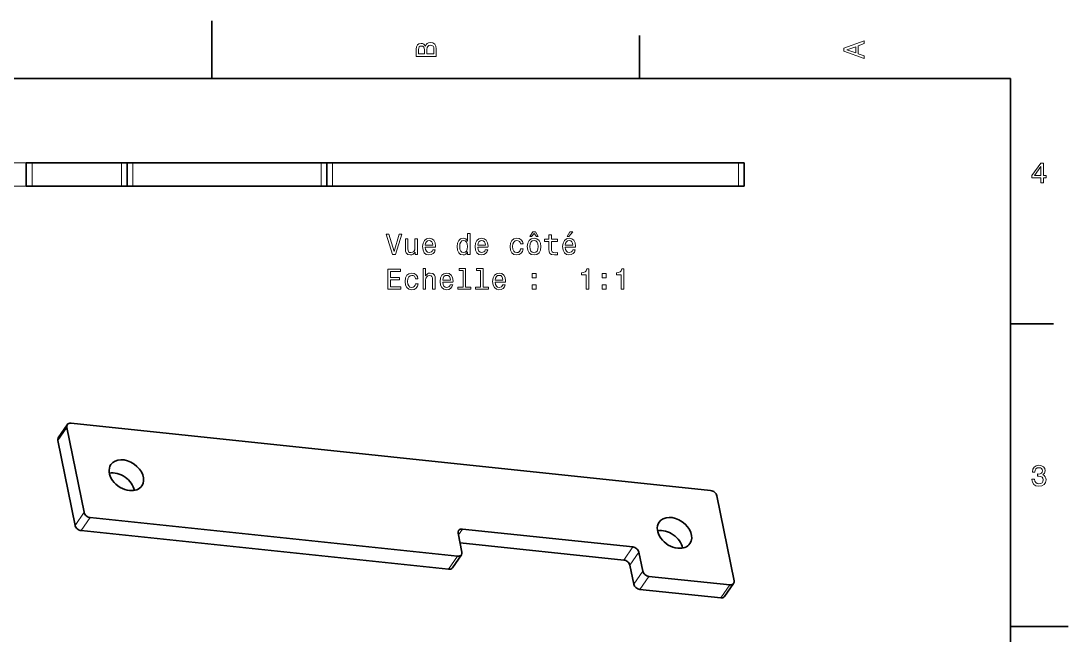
# Model space of a CAD drawing. Extents: x 0 to 297, y 0 to 210.
# Drawn here: x 115.4 to 297, y 103.5 to 210 of the extents above; entities that cross this region are included whole.
import ezdxf

# ---------------------------------------------------------------- set-up
doc = ezdxf.new("R2010")
doc.units = 0

msp = doc.modelspace()

# ---------------------------------------------------------------- linework, layer by layer
at = {"color": 7, "lineweight": 35, "ltscale": 0.25}
for p, q in [((148.5, 200), (148.5, 210)), ((287, 105), (297, 105))]:
    msp.add_line(p, q, dxfattribs=at)
at = {"color": 7, "lineweight": 35, "ltscale": 0.1875}
for p, q in [((222.699997, 200), (222.699997, 207.5)), ((287, 157.5), (294.5, 157.5))]:
    msp.add_line(p, q, dxfattribs=at)
at = {"color": 7, "lineweight": 35}
for p, q in [((287, 200), (10, 200)), ((287, 10), (287, 200)), ((134.817474, 185.374619), (167.458481, 185.374619)), ((239.831482, 185.374619), (169.458481, 185.374619)), ((134.817474, 181.374619), (167.458481, 181.374619)), ((239.831482, 181.374619), (169.458481, 181.374619)), ((235.016632, 128.573318), (124.096725, 140.237869)), ((127.411469, 123.881912), (191.132004, 117.180931)), ((221.503922, 118.789169), (191.948517, 121.897278)), ((125.84861, 121.611618), (189.569153, 114.910637)), ((219.941071, 116.518883), (191.547211, 119.504837))]:
    msp.add_line(p, q, dxfattribs=at)
at = {"color": 7, "lineweight": 13}
for p, q in [((132.817474, 185.374619), (101.189659, 185.374619)), ((132.817474, 181.374619), (101.189659, 181.374619))]:
    msp.add_line(p, q, dxfattribs=at)
at = {"color": 7, "lineweight": 35, "ltscale": 0.1}
for p, q in [((116.331482, 185.374619), (116.331482, 181.374619)), ((133.817474, 185.374619), (133.817474, 181.374619)), ((168.458481, 181.374619), (168.458481, 185.374619)), ((240.831482, 185.374619), (240.831482, 181.374619))]:
    msp.add_line(p, q, dxfattribs=at)
at = {"color": 7, "lineweight": 35, "ltscale": 0.025}
for p, q in [((116.331482, 185.374619), (117.331482, 185.374619)), ((132.817474, 185.374619), (133.817474, 185.374619)), ((133.817474, 185.374619), (134.817474, 185.374619)), ((167.458481, 185.374619), (168.458481, 185.374619)), ((168.458481, 185.374619), (169.458481, 185.374619)), ((239.831482, 185.374619), (240.831482, 185.374619)), ((116.331482, 181.374619), (117.331482, 181.374619)), ((132.817474, 181.374619), (133.817474, 181.374619)), ((133.817474, 181.374619), (134.817474, 181.374619)), ((167.458481, 181.374619), (168.458481, 181.374619)), ((168.458481, 181.374619), (169.458481, 181.374619)), ((239.831482, 181.374619), (240.831482, 181.374619))]:
    msp.add_line(p, q, dxfattribs=at)
at = {"color": 7, "lineweight": 13, "ltscale": 0.1}
for p, q in [((117.331482, 185.374619), (117.331482, 181.374619)), ((132.817474, 185.374619), (132.817474, 181.374619)), ((134.817474, 181.374619), (134.817474, 185.374619)), ((167.458481, 181.374619), (167.458481, 185.374619)), ((169.458481, 181.374619), (169.458481, 185.374619)), ((239.831482, 185.374619), (239.831482, 181.374619))]:
    msp.add_line(p, q, dxfattribs=at)
at = {"color": 7, "lineweight": 35, "ltscale": 0.38715}
for p, q in [((132.817474, 185.374619), (117.331482, 185.374619)), ((132.817474, 181.374619), (117.331482, 181.374619))]:
    msp.add_line(p, q, dxfattribs=at)
at = {"color": 7, "lineweight": 35, "ltscale": 0.068906}
for p, q in [((121.875908, 137.716812), (123.438766, 139.987106)), ((191.789978, 117.431702), (190.227112, 115.161407)), ((237.426468, 110.19783), (238.989334, 112.468117))]:
    msp.add_line(p, q, dxfattribs=at)
at = {"color": 7, "lineweight": 13, "ltscale": 0.068906}
for p, q in [((121.794136, 137.244995), (123.356995, 139.515289)), ((124.777405, 122.524635), (126.340263, 124.79493)), ((125.84861, 121.611618), (127.411469, 123.881912)), ((222.575134, 117.876152), (221.012268, 115.605858)), ((221.675217, 112.334671), (223.238083, 114.604958)), ((236.768509, 109.94706), (238.331375, 112.217346))]:
    msp.add_line(p, q, dxfattribs=at)
at = {"color": 7, "lineweight": 35, "ltscale": 0.37549}
for p, q in [((123.356995, 139.515289), (126.340263, 124.79493)), ((121.794136, 137.244995), (124.777405, 122.524635))]:
    msp.add_line(p, q, dxfattribs=at)
at = {"color": 7, "lineweight": 35, "ltscale": 0.375491}
msp.add_line((239.071106, 112.939926), (236.08783, 127.660294), dxfattribs=at)
at = {"color": 7, "lineweight": 13, "ltscale": 0.030184}
msp.add_line((191.948517, 121.897278), (191.263901, 120.902763), dxfattribs=at)
at = {"color": 7, "lineweight": 35, "ltscale": 0.083442}
for p, q in [((191.871735, 117.903503), (191.208801, 121.174698)), ((222.575134, 117.876152), (223.238083, 114.604958)), ((221.675217, 112.334671), (221.012268, 115.605858))]:
    msp.add_line(p, q, dxfattribs=at)
at = {"color": 7, "lineweight": 13, "ltscale": 0.068905}
for p, q in [((221.503922, 118.789169), (219.941071, 116.518883)), ((191.132004, 117.180931), (189.569153, 114.910637)), ((222.746429, 111.421646), (224.30928, 113.69194))]:
    msp.add_line(p, q, dxfattribs=at)
at = {"color": 7, "lineweight": 35, "ltscale": 0.352485}
for p, q in [((224.30928, 113.69194), (238.331375, 112.217346)), ((222.746429, 111.421646), (236.768509, 109.94706))]:
    msp.add_line(p, q, dxfattribs=at)
at = {"color": 7, "lineweight": 13}
for points in [[(185.542007, 205.630417), (185.249496, 205.983429), (185.052811, 206.074219), (184.81073, 206.104477), (184.432495, 206.03891), (184.160156, 205.842224), (183.993729, 205.524506), (183.933212, 205.080704), (183.933212, 203.835022), (187.433212, 203.835022), (187.433212, 205.151306), (187.36261, 205.620331), (187.155838, 205.968307), (186.828018, 206.185165), (186.384216, 206.260818), (186.08667, 206.215424), (185.839554, 206.094391), (185.65799, 205.897705)], [(185.385666, 204.984879), (185.385666, 204.298996), (184.351807, 204.298996), (184.351807, 205.025223), (184.382065, 205.297562), (184.472839, 205.489197), (184.629181, 205.605194), (184.86116, 205.645538), (185.093155, 205.600143), (185.254532, 205.479111), (185.355408, 205.272339)], [(187.014618, 205.095825), (187.014618, 204.298996), (185.809296, 204.298996), (185.809296, 205.050446), (185.844589, 205.368164), (185.9505, 205.595108), (186.132065, 205.731277), (186.394302, 205.776657), (186.671692, 205.731277), (186.863327, 205.605194), (186.979324, 205.393372)], [(261.633209, 203.466858), (261.633209, 203.930847), (260.604401, 204.298996), (260.604401, 205.695969), (261.633209, 206.064133), (261.633209, 206.538193), (258.128174, 205.257217), (258.128174, 204.742798)], [(260.17572, 204.460388), (258.632477, 205), (260.17572, 205.539627)], [(292.277374, 181.916794), (292.731262, 181.916794), (292.731262, 182.784225), (293.23056, 182.784225), (293.23056, 183.187683), (292.731262, 183.187683), (292.731262, 185.341141), (292.272339, 185.341141), (290.739197, 183.228027), (290.739197, 182.784225), (292.277374, 182.784225)], [(291.162842, 183.187683), (292.277374, 184.756134), (292.277374, 183.187683)], [(180.97702, 173.023041), (180.099487, 170.04248), (179.196762, 173.023041), (178.717651, 173.023041), (179.847336, 169.51799), (180.351654, 169.51799), (181.456116, 173.023041)], [(192.863907, 169.936584), (192.863907, 169.51799), (193.307709, 169.51799), (193.307709, 173.139023), (192.868942, 173.139023), (192.868942, 171.812653), (192.531052, 172.195938), (192.32428, 172.286728), (192.08725, 172.322021), (191.658569, 172.221161), (191.325714, 171.938736), (191.108856, 171.484848), (191.033218, 170.874619), (191.108856, 170.264389), (191.325714, 169.80545), (191.658569, 169.51799), (192.08725, 169.422165), (192.32428, 169.457474), (192.536087, 169.548248)], [(203.666504, 172.59436), (203.96405, 172.59436), (204.392715, 173.15416), (204.816345, 172.59436), (205.113907, 172.59436), (204.634796, 173.451706), (204.15065, 173.451706)], [(206.974854, 171.757187), (206.974854, 170.400558), (207.005112, 169.961792), (207.146332, 169.659195), (207.428741, 169.482681), (207.907852, 169.422165), (208.432343, 169.447388), (208.432343, 169.830673), (208.049057, 169.800415), (207.70108, 169.840759), (207.514481, 169.966843), (207.433792, 170.17865), (207.418655, 170.476196), (207.418655, 171.757187), (208.432343, 171.757187), (208.432343, 172.135422), (207.418655, 172.135422), (207.418655, 172.927216), (206.974854, 172.927216), (206.974854, 172.135422), (206.208282, 172.135422), (206.208282, 171.757187)], [(210.11174, 172.59436), (210.409286, 172.59436), (211.110291, 173.451706), (210.616058, 173.451706)], [(184.179459, 172.226196), (183.735657, 172.226196), (183.735657, 170.662796), (183.685226, 170.299698), (183.538971, 170.037445), (183.312027, 169.876053), (183.014481, 169.825623), (182.777451, 169.865967), (182.626144, 169.987015), (182.540421, 170.193787), (182.520248, 170.486282), (182.520248, 172.226196), (182.076447, 172.226196), (182.076447, 170.445938), (182.091568, 170.087875), (182.187393, 169.790329), (182.479904, 169.51799), (182.948914, 169.422165), (183.20108, 169.457474), (183.417938, 169.548248), (183.604538, 169.70459), (183.755829, 169.931534), (183.755829, 169.51799), (184.179459, 169.51799)], [(185.515915, 170.7435), (187.291138, 170.7435), (187.296173, 170.950272), (187.215485, 171.530243), (186.993591, 171.963959), (186.640564, 172.226196), (186.171539, 172.322021), (185.712601, 172.221161), (185.359573, 171.938736), (185.132629, 171.479813), (185.051941, 170.874619), (185.127594, 170.254303), (185.354538, 169.800415), (185.702515, 169.51799), (186.156403, 169.422165), (186.549774, 169.487732), (186.872543, 169.659195), (187.109573, 169.931534), (187.245743, 170.294647), (186.806992, 170.294647), (186.716202, 170.092911), (186.585083, 169.94162), (186.211884, 169.820587), (185.924423, 169.876053), (185.707565, 170.052567), (185.566345, 170.340042), (185.515915, 170.728363)], [(185.515915, 171.116699), (185.571396, 171.464676), (185.707565, 171.721878), (185.914337, 171.87822), (186.186676, 171.933701), (186.453964, 171.87822), (186.660736, 171.721878), (186.786819, 171.464676), (186.832199, 171.116699)], [(192.162888, 171.923615), (192.455399, 171.852997), (192.677307, 171.656311), (192.808426, 171.328506), (192.858856, 170.874619), (192.808426, 170.41568), (192.677307, 170.087875), (192.455399, 169.886139), (192.162888, 169.820587), (191.885513, 169.886139), (191.673706, 170.087875), (191.532486, 170.420731), (191.487106, 170.874619), (191.532486, 171.323471), (191.673706, 171.651276), (191.885513, 171.852997)], [(194.623993, 170.7435), (196.3992, 170.7435), (196.404251, 170.950272), (196.323563, 171.530243), (196.101654, 171.963959), (195.748627, 172.226196), (195.279602, 172.322021), (194.820679, 172.221161), (194.467651, 171.938736), (194.240707, 171.479813), (194.160019, 170.874619), (194.235657, 170.254303), (194.462601, 169.800415), (194.810593, 169.51799), (195.264481, 169.422165), (195.657852, 169.487732), (195.980621, 169.659195), (196.217651, 169.931534), (196.353821, 170.294647), (195.915054, 170.294647), (195.82428, 170.092911), (195.693146, 169.94162), (195.319962, 169.820587), (195.032486, 169.876053), (194.815628, 170.052567), (194.674423, 170.340042), (194.623993, 170.728363)], [(194.623993, 171.116699), (194.679459, 171.464676), (194.815628, 171.721878), (195.0224, 171.87822), (195.294739, 171.933701), (195.562027, 171.87822), (195.768799, 171.721878), (195.894882, 171.464676), (195.940277, 171.116699)], [(202.032486, 171.328506), (202.471252, 171.328506), (202.380478, 171.731964), (202.16362, 172.049698), (201.825714, 172.246384), (201.386963, 172.322021), (200.902802, 172.221161), (200.534653, 171.938736), (200.302673, 171.479813), (200.22197, 170.864532), (200.297623, 170.254303), (200.524567, 169.800415), (200.882629, 169.51799), (201.371826, 169.422165), (201.805542, 169.497818), (202.143448, 169.709625), (202.375427, 170.04248), (202.476288, 170.486282), (202.052673, 170.486282), (201.97702, 170.203873), (201.8358, 169.99205), (201.634079, 169.860931), (201.386963, 169.820587), (201.079315, 169.886139), (200.857422, 170.087875), (200.721252, 170.41568), (200.675858, 170.879669), (200.721252, 171.333557), (200.862457, 171.661362), (201.089417, 171.863098), (201.386963, 171.933701), (201.6492, 171.888306), (201.845886, 171.772308), (201.97702, 171.580673)], [(203.212601, 170.869568), (203.293304, 170.254303), (203.525284, 169.800415), (203.893448, 169.51799), (204.38768, 169.422165), (204.876877, 169.51799), (205.245026, 169.795364), (205.47702, 170.249252), (205.562744, 170.869568), (205.47702, 171.484848), (205.245026, 171.943787), (204.876877, 172.221161), (204.38768, 172.322021), (203.893448, 172.221161), (203.525284, 171.938736), (203.293304, 171.484848)], [(203.666504, 170.874619), (203.711884, 171.328506), (203.853088, 171.656311), (204.080048, 171.858047), (204.38768, 171.92865), (204.690277, 171.858047), (204.917221, 171.661362), (205.058426, 171.328506), (205.108856, 170.874619), (205.058426, 170.41568), (204.917221, 170.082825), (204.690277, 169.881104), (204.38768, 169.815536), (204.080048, 169.881104), (203.853088, 170.082825), (203.711884, 170.41568)], [(209.804108, 170.7435), (211.579315, 170.7435), (211.584366, 170.950272), (211.503662, 171.530243), (211.281769, 171.963959), (210.928741, 172.226196), (210.459717, 172.322021), (210.000793, 172.221161), (209.647766, 171.938736), (209.420822, 171.479813), (209.340118, 170.874619), (209.415771, 170.254303), (209.642715, 169.800415), (209.990707, 169.51799), (210.444595, 169.422165), (210.837967, 169.487732), (211.160736, 169.659195), (211.397766, 169.931534), (211.533936, 170.294647), (211.095169, 170.294647), (211.004395, 170.092911), (210.87326, 169.94162), (210.500061, 169.820587), (210.212601, 169.876053), (209.995743, 170.052567), (209.854538, 170.340042), (209.804108, 170.728363)], [(209.804108, 171.116699), (209.859573, 171.464676), (209.995743, 171.721878), (210.202515, 171.87822), (210.474854, 171.933701), (210.742142, 171.87822), (210.948914, 171.721878), (211.074997, 171.464676), (211.120392, 171.116699)], [(185.127594, 163.471161), (185.571396, 163.471161), (185.571396, 165.034561), (185.616791, 165.392624), (185.763031, 165.654877), (185.98999, 165.816269), (186.292572, 165.876785), (186.534653, 165.826355), (186.685944, 165.690186), (186.761597, 165.463242), (186.786819, 165.160645), (186.786819, 163.471161), (187.230621, 163.471161), (187.230621, 165.251419), (187.210449, 165.609497), (187.119659, 165.907043), (186.822113, 166.179367), (186.358139, 166.275192), (186.105972, 166.239899), (185.889114, 166.144073), (185.707565, 165.992767), (185.571396, 165.785995), (185.571396, 167.092194), (185.127594, 167.092194)], [(192.082199, 166.718994), (192.082199, 163.84436), (191.169373, 163.84436), (191.169373, 163.471161), (193.433792, 163.471161), (193.433792, 163.84436), (192.526001, 163.84436), (192.526001, 167.092194), (191.38623, 167.092194), (191.38623, 166.718994)], [(195.118225, 166.718994), (195.118225, 163.84436), (194.205399, 163.84436), (194.205399, 163.471161), (196.469818, 163.471161), (196.469818, 163.84436), (195.562027, 163.84436), (195.562027, 167.092194), (194.422256, 167.092194), (194.422256, 166.718994)], [(179.040421, 163.471161), (181.25943, 163.471161), (181.25943, 163.894791), (179.504395, 163.894791), (179.504395, 165.079956), (181.067795, 165.079956), (181.067795, 165.498535), (179.504395, 165.498535), (179.504395, 166.547531), (181.219086, 166.547531), (181.219086, 166.971161), (179.040421, 166.971161)], [(183.816345, 165.281677), (184.255112, 165.281677), (184.164337, 165.685135), (183.947479, 166.002869), (183.609573, 166.199554), (183.170822, 166.275192), (182.686676, 166.174332), (182.318512, 165.891907), (182.086533, 165.432983), (182.005829, 164.817703), (182.081482, 164.207474), (182.308426, 163.753586), (182.666504, 163.471161), (183.155685, 163.375336), (183.589401, 163.450989), (183.927307, 163.662796), (184.159286, 163.995651), (184.260162, 164.439453), (183.836533, 164.439453), (183.76088, 164.157043), (183.619659, 163.945221), (183.417938, 163.814102), (183.170822, 163.773758), (182.86319, 163.83931), (182.641281, 164.041046), (182.505112, 164.368851), (182.459717, 164.832825), (182.505112, 165.286728), (182.646317, 165.614532), (182.873276, 165.816269), (183.170822, 165.886871), (183.43306, 165.841476), (183.629761, 165.725479), (183.76088, 165.533844)], [(188.551941, 164.696671), (190.327164, 164.696671), (190.332199, 164.903442), (190.251511, 165.483414), (190.029602, 165.91713), (189.67659, 166.179367), (189.207565, 166.275192), (188.748627, 166.174332), (188.395599, 165.891907), (188.168655, 165.432983), (188.087967, 164.827789), (188.16362, 164.207474), (188.390564, 163.753586), (188.738541, 163.471161), (189.192429, 163.375336), (189.5858, 163.440903), (189.908569, 163.612366), (190.145599, 163.884705), (190.281769, 164.247818), (189.843018, 164.247818), (189.752228, 164.046082), (189.621109, 163.894791), (189.24791, 163.773758), (188.960449, 163.829224), (188.743591, 164.005737), (188.602371, 164.293213), (188.551941, 164.681534)], [(188.551941, 165.06987), (188.607422, 165.417847), (188.743591, 165.675049), (188.950363, 165.83139), (189.222687, 165.886871), (189.48999, 165.83139), (189.696762, 165.675049), (189.82283, 165.417847), (189.868225, 165.06987)], [(197.660019, 164.696671), (199.435226, 164.696671), (199.440277, 164.903442), (199.359589, 165.483414), (199.13768, 165.91713), (198.784653, 166.179367), (198.315628, 166.275192), (197.856705, 166.174332), (197.503677, 165.891907), (197.276733, 165.432983), (197.19603, 164.827789), (197.271683, 164.207474), (197.498627, 163.753586), (197.846619, 163.471161), (198.300507, 163.375336), (198.693878, 163.440903), (199.016647, 163.612366), (199.253677, 163.884705), (199.389832, 164.247818), (198.95108, 164.247818), (198.860306, 164.046082), (198.729172, 163.894791), (198.355972, 163.773758), (198.068512, 163.829224), (197.851654, 164.005737), (197.710449, 164.293213), (197.660019, 164.681534)], [(197.660019, 165.06987), (197.715485, 165.417847), (197.851654, 165.675049), (198.058426, 165.83139), (198.330765, 165.886871), (198.598053, 165.83139), (198.804825, 165.675049), (198.930908, 165.417847), (198.976288, 165.06987)], [(204.039703, 165.427933), (204.735657, 165.427933), (204.735657, 166.179367), (204.039703, 166.179367)], [(213.404968, 163.471161), (213.863892, 163.471161), (213.863892, 166.996384), (213.520966, 166.996384), (213.430176, 166.688736), (213.248627, 166.481964), (212.971252, 166.360931), (212.587967, 166.320587), (212.587967, 165.962509), (213.404968, 165.962509)], [(216.183777, 165.427933), (216.879745, 165.427933), (216.879745, 166.179367), (216.183777, 166.179367)], [(219.47702, 163.471161), (219.935944, 163.471161), (219.935944, 166.996384), (219.593002, 166.996384), (219.502228, 166.688736), (219.320679, 166.481964), (219.043289, 166.360931), (218.660004, 166.320587), (218.660004, 165.962509), (219.47702, 165.962509)], [(204.039703, 163.471161), (204.735657, 163.471161), (204.735657, 164.222595), (204.039703, 164.222595)], [(216.183777, 163.471161), (216.879745, 163.471161), (216.879745, 164.222595), (216.183777, 164.222595)], [(290.729126, 130.51622), (290.729126, 130.480911), (290.809814, 129.996765), (291.046844, 129.633652), (291.420044, 129.401657), (291.914276, 129.315933), (292.438782, 129.401657), (292.832153, 129.623566), (293.08429, 129.976593), (293.175079, 130.430481), (293.134735, 130.728027), (293.023773, 130.970108), (292.842224, 131.156708), (292.600159, 131.292877), (292.927948, 131.565216), (293.043945, 131.998932), (292.968292, 132.392303), (292.751434, 132.68985), (292.398407, 132.87645), (291.914276, 132.942017), (291.460388, 132.861313), (291.112396, 132.63942), (290.885468, 132.286392), (290.809814, 131.817368), (290.809814, 131.782074), (291.258636, 131.782074), (291.299011, 132.104828), (291.430115, 132.336823), (291.641937, 132.478027), (291.939484, 132.528473), (292.201721, 132.488113), (292.393372, 132.382217), (292.509369, 132.210739), (292.554749, 131.97876), (292.509369, 131.731628), (292.388336, 131.565216), (292.176514, 131.46434), (291.889069, 131.434082), (291.692383, 131.439133), (291.692383, 131.04071), (291.939484, 131.050797), (292.257202, 131.005417), (292.494232, 130.884369), (292.635468, 130.687683), (292.685883, 130.430481), (292.630402, 130.13797), (292.484161, 129.921112), (292.252167, 129.784943), (291.944519, 129.739563), (291.626801, 129.789993), (291.394806, 129.941284), (291.248566, 130.183365), (291.193085, 130.51622)]]:
    msp.add_lwpolyline(points, close=True, dxfattribs=at)
at = {"color": 7, "lineweight": 35}
for centre, major_axis, start_param, end_param in [((124.262466, 139.420074), (0.8237, -0.567032), 3.1415946823, 3.7853849099), ((124.262466, 139.420074), (0.8237, -0.567032), 2.2145885831, 3.1415946823), ((122.699608, 137.14978), (0.8237, -0.567032), 3.1415946823, 3.7853849099), ((133.676941, 131.226715), (2.677017, -1.842842), 3.1415530122, 5.3617070676), ((133.676941, 131.226715), (2.677017, -1.842842), 6.2831456658, 9.4247383193), ((132.11409, 128.956421), (2.677017, -1.842842), 0.6250246204, 2.5165730254), ((133.676941, 131.226715), (2.677017, -1.842842), 5.3617070676, 6.2831456658), ((235.182373, 127.755516), (0.8237, -0.567032), 0.6437922563, 2.2145885831), ((127.245728, 124.699707), (0.8237, -0.567032), 3.7853849099, 5.3561812367), ((228.751144, 121.228516), (2.677017, -1.842842), 6.2831456658, 9.4247383193), ((125.682869, 122.429413), (0.8237, -0.567032), 3.7853849099, 5.3561812367), ((192.114258, 121.079475), (0.8237, -0.567032), 2.2145885831, 3.1415946823), ((228.751144, 121.228516), (2.677017, -1.842842), 3.1415530122, 5.3617070676), ((227.188293, 118.958221), (2.677017, -1.842842), 0.6250246204, 2.5165730254), ((192.114258, 121.079475), (0.8237, -0.567032), 3.1415946823, 3.7853849099), ((221.669662, 117.971375), (0.8237, -0.567032), 0.6437922563, 2.2145885831), ((228.751144, 121.228516), (2.677017, -1.842842), 5.3617070676, 6.2831456658), ((190.966278, 117.998726), (0.8237, -0.567032), 5.3561812367, 6.2831873359), ((190.966278, 117.998726), (0.8237, -0.567032), 0.0000020287, 0.6437922563), ((220.106796, 115.70108), (0.8237, -0.567032), 0.6437922563, 2.2145885831), ((189.403412, 115.728439), (0.8237, -0.567032), 5.3561812367, 6.2831873359), ((224.143539, 114.509735), (0.8237, -0.567032), 3.7853849099, 5.3561812367), ((238.165634, 113.035149), (0.8237, -0.567032), 0.0000020287, 0.6437922563), ((222.580688, 112.239449), (0.8237, -0.567032), 3.7853849099, 5.3561812367), ((238.165634, 113.035149), (0.8237, -0.567032), 5.3561812367, 6.2831873359), ((236.602768, 110.764854), (0.8237, -0.567032), 5.3561812367, 6.2831873359)]:
    msp.add_ellipse(centre, major_axis=major_axis, ratio=0.724709, start_param=start_param, end_param=end_param, dxfattribs=at)

doc.saveas('drawing.dxf')
